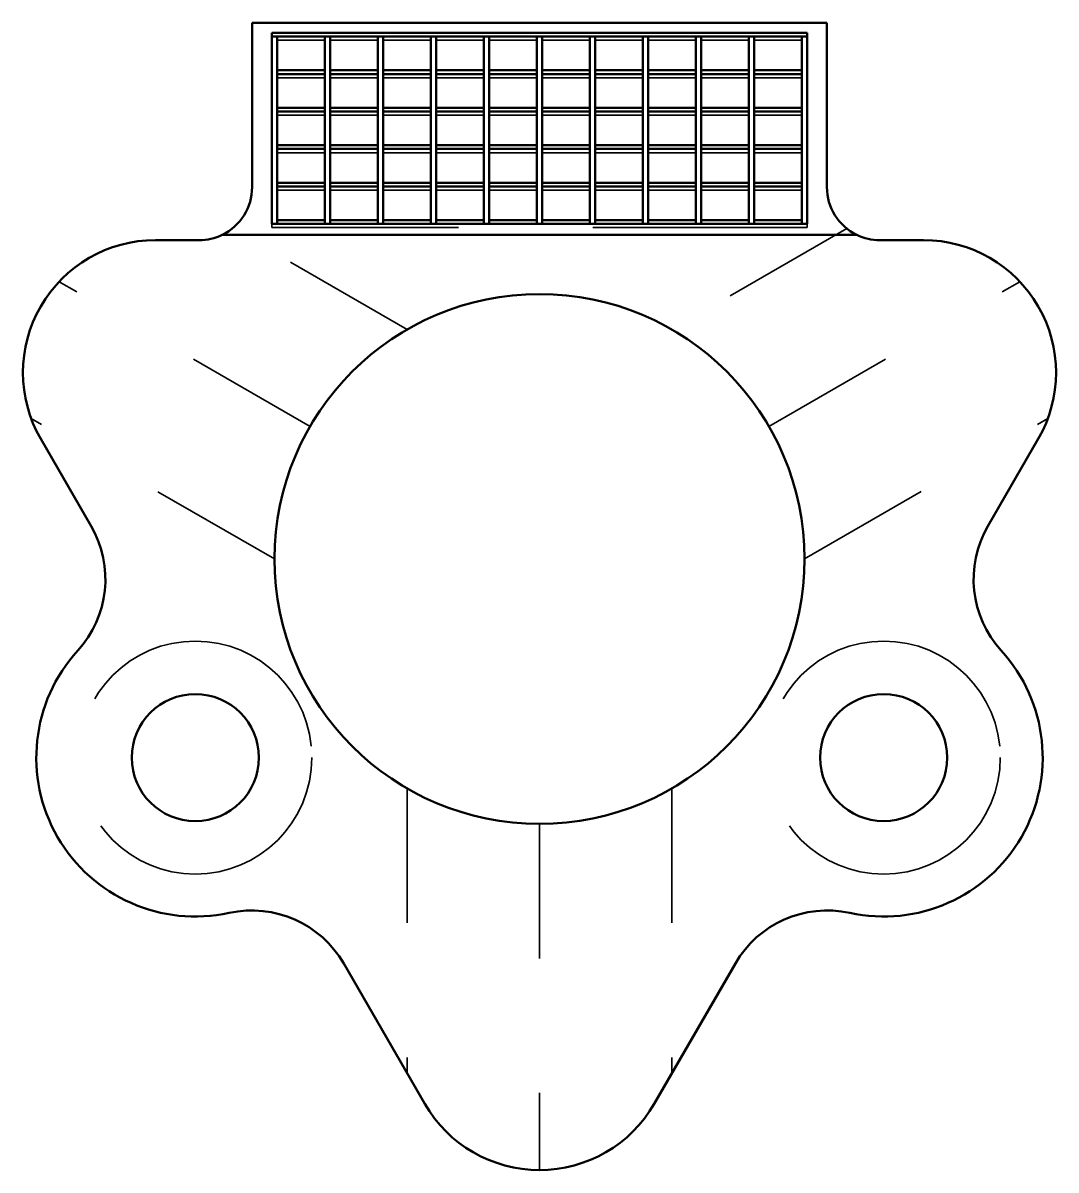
# Model space of a CAD drawing. Header units: inches. Extents: x 1.51 to 9.39, y 3.23 to 7.66.
# Drawn here: x 5.089 to 5.856, y 6.807 to 7.659 of the extents above; entities that cross this region are included whole.
import ezdxf

# ---------------------------------------------------------------- set-up
doc = ezdxf.new("R2010")
doc.units = ezdxf.units.IN
doc.header["$MEASUREMENT"] = 0
doc.linetypes.add('DASHED', pattern=[0.2067, 0.1654, -0.0413])
doc.layers.add('Hidden (ANSI)', color=7, linetype='DASHED', lineweight=35)
doc.layers.add('Visible (ANSI)', color=7, linetype='Continuous', lineweight=50)

msp = doc.modelspace()

# ---------------------------------------------------------------- linework, layer by layer
at = {"layer": 'Hidden (ANSI)', "ltscale": 0.067389}
for p, q in [((5.31295, 7.64613), (5.27752, 7.64613)), ((5.35232, 7.64613), (5.31689, 7.64613)), ((5.39169, 7.64613), (5.35626, 7.64613)), ((5.43106, 7.64613), (5.39563, 7.64613)), ((5.47043, 7.64613), (5.435, 7.64613)), ((5.5098, 7.64613), (5.47437, 7.64613)), ((5.54917, 7.64613), (5.51374, 7.64613)), ((5.58854, 7.64613), (5.55311, 7.64613)), ((5.62791, 7.64613), (5.59248, 7.64613)), ((5.66728, 7.64613), (5.63185, 7.64613)), ((5.31295, 7.61829), (5.27752, 7.61829)), ((5.35232, 7.61829), (5.31689, 7.61829)), ((5.39169, 7.61829), (5.35626, 7.61829)), ((5.43106, 7.61829), (5.39563, 7.61829)), ((5.47043, 7.61829), (5.435, 7.61829)), ((5.5098, 7.61829), (5.47437, 7.61829)), ((5.54917, 7.61829), (5.51374, 7.61829)), ((5.58854, 7.61829), (5.55311, 7.61829)), ((5.62791, 7.61829), (5.59248, 7.61829)), ((5.66728, 7.61829), (5.63185, 7.61829)), ((5.31295, 7.59046), (5.27752, 7.59046)), ((5.35232, 7.59046), (5.31689, 7.59046)), ((5.39169, 7.59046), (5.35626, 7.59046)), ((5.43106, 7.59046), (5.39563, 7.59046)), ((5.47043, 7.59046), (5.435, 7.59046)), ((5.5098, 7.59046), (5.47437, 7.59046)), ((5.54917, 7.59046), (5.51374, 7.59046)), ((5.58854, 7.59046), (5.55311, 7.59046)), ((5.62791, 7.59046), (5.59248, 7.59046)), ((5.66728, 7.59046), (5.63185, 7.59046)), ((5.31295, 7.56262), (5.27752, 7.56262)), ((5.35232, 7.56262), (5.31689, 7.56262)), ((5.39169, 7.56262), (5.35626, 7.56262)), ((5.43106, 7.56262), (5.39563, 7.56262)), ((5.47043, 7.56262), (5.435, 7.56262)), ((5.5098, 7.56262), (5.47437, 7.56262)), ((5.54917, 7.56262), (5.51374, 7.56262)), ((5.58854, 7.56262), (5.55311, 7.56262)), ((5.62791, 7.56262), (5.59248, 7.56262)), ((5.66728, 7.56262), (5.63185, 7.56262)), ((5.31295, 7.53478), (5.27752, 7.53478)), ((5.35232, 7.53478), (5.31689, 7.53478)), ((5.39169, 7.53478), (5.35626, 7.53478)), ((5.43106, 7.53478), (5.39563, 7.53478)), ((5.47043, 7.53478), (5.435, 7.53478)), ((5.5098, 7.53478), (5.47437, 7.53478)), ((5.54917, 7.53478), (5.51374, 7.53478)), ((5.58854, 7.53478), (5.55311, 7.53478)), ((5.62791, 7.53478), (5.59248, 7.53478)), ((5.66728, 7.53478), (5.63185, 7.53478))]:
    msp.add_line(p, q, dxfattribs=at)
at = {"layer": 'Hidden (ANSI)', "ltscale": 0.285646}
for p, q in [((5.37397, 7.4312), (5.24405, 7.50621)), ((5.70075, 7.50621), (5.57082, 7.4312))]:
    msp.add_line(p, q, dxfattribs=at)
at = {"layer": 'Hidden (ANSI)', "ltscale": 0.007399}
for p, q in [((5.27358, 7.50694), (5.27358, 7.50972)), ((5.67122, 7.50694), (5.67122, 7.50972))]:
    msp.add_line(p, q, dxfattribs=at)
at = {"layer": 'Hidden (ANSI)', "ltscale": 0.961872}
msp.add_line((5.67122, 7.50694), (5.27358, 7.50694), dxfattribs=at)
at = {"layer": 'Hidden (ANSI)', "ltscale": 0.40992}
for p, q in [((5.30192, 7.35914), (5.11549, 7.46678)), ((5.64288, 7.35914), (5.8293, 7.46678))]:
    msp.add_line(p, q, dxfattribs=at)
at = {"layer": 'Hidden (ANSI)', "ltscale": 0.397577}
for p, q in [((5.27555, 7.26072), (5.09473, 7.36511)), ((5.66925, 7.26072), (5.85006, 7.36511))]:
    msp.add_line(p, q, dxfattribs=at)
at = {"layer": 'Hidden (ANSI)', "ltscale": 0.402971}
for p, q in [((5.37397, 7.09024), (5.37397, 6.87862)), ((5.57082, 7.09024), (5.57082, 6.87862))]:
    msp.add_line(p, q, dxfattribs=at)
at = {"layer": 'Hidden (ANSI)', "ltscale": 0.489976}
msp.add_line((5.4724, 7.06387), (5.4724, 6.80657), dxfattribs=at)
at = {"layer": 'Hidden (ANSI)', "ltscale": 1.316432}
for centre in [(5.21668, 7.11308), (5.72811, 7.11308)]:
    msp.add_circle(centre, 0.08661, dxfattribs=at)
at = {"layer": 'Visible (ANSI)'}
for p, q in [((5.2589, 7.53701), (5.2589, 7.65905)), ((5.2589, 7.65905), (5.6859, 7.65905)), ((5.6859, 7.65905), (5.6859, 7.53701)), ((5.27358, 7.50972), (5.27358, 7.6517)), ((5.27358, 7.6517), (5.67122, 7.6517)), ((5.27358, 7.64892), (5.27752, 7.64892)), ((5.27752, 7.64892), (5.27752, 7.62386)), ((5.31295, 7.64892), (5.27752, 7.64892)), ((5.31295, 7.64892), (5.31689, 7.64892)), ((5.31295, 7.62386), (5.31295, 7.64892)), ((5.31689, 7.64892), (5.31689, 7.62386)), ((5.35232, 7.64892), (5.31689, 7.64892)), ((5.35232, 7.64892), (5.35626, 7.64892)), ((5.35232, 7.62386), (5.35232, 7.64892)), ((5.35626, 7.64892), (5.35626, 7.62386)), ((5.39169, 7.64892), (5.35626, 7.64892)), ((5.39169, 7.64892), (5.39563, 7.64892)), ((5.39169, 7.62386), (5.39169, 7.64892)), ((5.39563, 7.64892), (5.39563, 7.62386)), ((5.43106, 7.64892), (5.39563, 7.64892)), ((5.43106, 7.64892), (5.435, 7.64892)), ((5.43106, 7.62386), (5.43106, 7.64892)), ((5.435, 7.64892), (5.435, 7.62386)), ((5.47043, 7.64892), (5.435, 7.64892)), ((5.47043, 7.64892), (5.47437, 7.64892)), ((5.47043, 7.62386), (5.47043, 7.64892)), ((5.47437, 7.64892), (5.47437, 7.62386)), ((5.5098, 7.64892), (5.47437, 7.64892)), ((5.5098, 7.64892), (5.51374, 7.64892)), ((5.5098, 7.62386), (5.5098, 7.64892)), ((5.51374, 7.64892), (5.51374, 7.62386)), ((5.54917, 7.64892), (5.51374, 7.64892)), ((5.54917, 7.64892), (5.55311, 7.64892)), ((5.54917, 7.62386), (5.54917, 7.64892)), ((5.55311, 7.64892), (5.55311, 7.62386)), ((5.58854, 7.64892), (5.55311, 7.64892)), ((5.58854, 7.64892), (5.59248, 7.64892)), ((5.58854, 7.62386), (5.58854, 7.64892)), ((5.59248, 7.64892), (5.59248, 7.62386)), ((5.62791, 7.64892), (5.59248, 7.64892)), ((5.62791, 7.64892), (5.63185, 7.64892)), ((5.62791, 7.62386), (5.62791, 7.64892)), ((5.63185, 7.64892), (5.63185, 7.62386)), ((5.66728, 7.64892), (5.63185, 7.64892)), ((5.66728, 7.64892), (5.67122, 7.64892)), ((5.66728, 7.62386), (5.66728, 7.64892)), ((5.67122, 7.6517), (5.67122, 7.50972)), ((5.27752, 7.62386), (5.31295, 7.62386)), ((5.27752, 7.62108), (5.27752, 7.62386)), ((5.31295, 7.62108), (5.31295, 7.62386)), ((5.31689, 7.62386), (5.35232, 7.62386)), ((5.31689, 7.62108), (5.31689, 7.62386)), ((5.35232, 7.62108), (5.35232, 7.62386)), ((5.35626, 7.62386), (5.39169, 7.62386)), ((5.35626, 7.62108), (5.35626, 7.62386)), ((5.39169, 7.62108), (5.39169, 7.62386)), ((5.39563, 7.62386), (5.43106, 7.62386)), ((5.39563, 7.62108), (5.39563, 7.62386)), ((5.43106, 7.62108), (5.43106, 7.62386)), ((5.435, 7.62386), (5.47043, 7.62386)), ((5.435, 7.62108), (5.435, 7.62386)), ((5.47043, 7.62108), (5.47043, 7.62386)), ((5.47437, 7.62386), (5.5098, 7.62386)), ((5.47437, 7.62108), (5.47437, 7.62386)), ((5.5098, 7.62108), (5.5098, 7.62386)), ((5.51374, 7.62386), (5.54917, 7.62386)), ((5.51374, 7.62108), (5.51374, 7.62386)), ((5.54917, 7.62108), (5.54917, 7.62386)), ((5.55311, 7.62386), (5.58854, 7.62386)), ((5.55311, 7.62108), (5.55311, 7.62386)), ((5.58854, 7.62108), (5.58854, 7.62386)), ((5.59248, 7.62386), (5.62791, 7.62386)), ((5.59248, 7.62108), (5.59248, 7.62386)), ((5.62791, 7.62108), (5.62791, 7.62386)), ((5.63185, 7.62386), (5.66728, 7.62386)), ((5.63185, 7.62108), (5.63185, 7.62386)), ((5.66728, 7.62108), (5.66728, 7.62386)), ((5.27752, 7.62108), (5.27752, 7.59602)), ((5.31295, 7.62108), (5.27752, 7.62108)), ((5.31295, 7.59602), (5.31295, 7.62108)), ((5.31689, 7.62108), (5.31689, 7.59602)), ((5.35232, 7.62108), (5.31689, 7.62108)), ((5.35232, 7.59602), (5.35232, 7.62108)), ((5.35626, 7.62108), (5.35626, 7.59602)), ((5.39169, 7.62108), (5.35626, 7.62108)), ((5.39169, 7.59602), (5.39169, 7.62108)), ((5.39563, 7.62108), (5.39563, 7.59602)), ((5.43106, 7.62108), (5.39563, 7.62108)), ((5.43106, 7.59602), (5.43106, 7.62108)), ((5.435, 7.62108), (5.435, 7.59602)), ((5.47043, 7.62108), (5.435, 7.62108)), ((5.47043, 7.59602), (5.47043, 7.62108)), ((5.47437, 7.62108), (5.47437, 7.59602)), ((5.5098, 7.62108), (5.47437, 7.62108)), ((5.5098, 7.59602), (5.5098, 7.62108)), ((5.51374, 7.62108), (5.51374, 7.59602)), ((5.54917, 7.62108), (5.51374, 7.62108)), ((5.54917, 7.59602), (5.54917, 7.62108)), ((5.55311, 7.62108), (5.55311, 7.59602)), ((5.58854, 7.62108), (5.55311, 7.62108)), ((5.58854, 7.59602), (5.58854, 7.62108)), ((5.59248, 7.62108), (5.59248, 7.59602)), ((5.62791, 7.62108), (5.59248, 7.62108)), ((5.62791, 7.59602), (5.62791, 7.62108)), ((5.63185, 7.62108), (5.63185, 7.59602)), ((5.66728, 7.62108), (5.63185, 7.62108)), ((5.66728, 7.59602), (5.66728, 7.62108)), ((5.27752, 7.59602), (5.31295, 7.59602)), ((5.27752, 7.59324), (5.27752, 7.59602)), ((5.31295, 7.59324), (5.31295, 7.59602)), ((5.31689, 7.59602), (5.35232, 7.59602)), ((5.31689, 7.59324), (5.31689, 7.59602)), ((5.35232, 7.59324), (5.35232, 7.59602)), ((5.35626, 7.59602), (5.39169, 7.59602)), ((5.35626, 7.59324), (5.35626, 7.59602)), ((5.39169, 7.59324), (5.39169, 7.59602)), ((5.39563, 7.59602), (5.43106, 7.59602)), ((5.39563, 7.59324), (5.39563, 7.59602)), ((5.43106, 7.59324), (5.43106, 7.59602)), ((5.435, 7.59602), (5.47043, 7.59602)), ((5.435, 7.59324), (5.435, 7.59602)), ((5.47043, 7.59324), (5.47043, 7.59602)), ((5.47437, 7.59602), (5.5098, 7.59602)), ((5.47437, 7.59324), (5.47437, 7.59602)), ((5.5098, 7.59324), (5.5098, 7.59602)), ((5.51374, 7.59602), (5.54917, 7.59602)), ((5.51374, 7.59324), (5.51374, 7.59602)), ((5.54917, 7.59324), (5.54917, 7.59602)), ((5.55311, 7.59602), (5.58854, 7.59602)), ((5.55311, 7.59324), (5.55311, 7.59602)), ((5.58854, 7.59324), (5.58854, 7.59602)), ((5.59248, 7.59602), (5.62791, 7.59602)), ((5.59248, 7.59324), (5.59248, 7.59602)), ((5.62791, 7.59324), (5.62791, 7.59602)), ((5.63185, 7.59602), (5.66728, 7.59602)), ((5.63185, 7.59324), (5.63185, 7.59602)), ((5.66728, 7.59324), (5.66728, 7.59602)), ((5.27752, 7.59324), (5.27752, 7.56818)), ((5.31295, 7.59324), (5.27752, 7.59324)), ((5.31295, 7.56818), (5.31295, 7.59324)), ((5.31689, 7.59324), (5.31689, 7.56818)), ((5.35232, 7.59324), (5.31689, 7.59324)), ((5.35232, 7.56818), (5.35232, 7.59324)), ((5.35626, 7.59324), (5.35626, 7.56818)), ((5.39169, 7.59324), (5.35626, 7.59324)), ((5.39169, 7.56818), (5.39169, 7.59324)), ((5.39563, 7.59324), (5.39563, 7.56818)), ((5.43106, 7.59324), (5.39563, 7.59324)), ((5.43106, 7.56818), (5.43106, 7.59324)), ((5.435, 7.59324), (5.435, 7.56818)), ((5.47043, 7.59324), (5.435, 7.59324)), ((5.47043, 7.56818), (5.47043, 7.59324)), ((5.47437, 7.59324), (5.47437, 7.56818)), ((5.5098, 7.59324), (5.47437, 7.59324)), ((5.5098, 7.56818), (5.5098, 7.59324)), ((5.51374, 7.59324), (5.51374, 7.56818)), ((5.54917, 7.59324), (5.51374, 7.59324)), ((5.54917, 7.56818), (5.54917, 7.59324)), ((5.55311, 7.59324), (5.55311, 7.56818)), ((5.58854, 7.59324), (5.55311, 7.59324)), ((5.58854, 7.56818), (5.58854, 7.59324)), ((5.59248, 7.59324), (5.59248, 7.56818)), ((5.62791, 7.59324), (5.59248, 7.59324)), ((5.62791, 7.56818), (5.62791, 7.59324)), ((5.63185, 7.59324), (5.63185, 7.56818)), ((5.66728, 7.59324), (5.63185, 7.59324)), ((5.66728, 7.56818), (5.66728, 7.59324)), ((5.27752, 7.56818), (5.31295, 7.56818)), ((5.27752, 7.5654), (5.27752, 7.56818)), ((5.27752, 7.5654), (5.27752, 7.54035)), ((5.31295, 7.5654), (5.27752, 7.5654)), ((5.31295, 7.5654), (5.31295, 7.56818)), ((5.31295, 7.54035), (5.31295, 7.5654)), ((5.31689, 7.56818), (5.35232, 7.56818)), ((5.31689, 7.5654), (5.31689, 7.56818)), ((5.31689, 7.5654), (5.31689, 7.54035)), ((5.35232, 7.5654), (5.31689, 7.5654)), ((5.35232, 7.5654), (5.35232, 7.56818)), ((5.35232, 7.54035), (5.35232, 7.5654)), ((5.35626, 7.56818), (5.39169, 7.56818)), ((5.35626, 7.5654), (5.35626, 7.56818)), ((5.35626, 7.5654), (5.35626, 7.54035)), ((5.39169, 7.5654), (5.35626, 7.5654)), ((5.39169, 7.5654), (5.39169, 7.56818)), ((5.39169, 7.54035), (5.39169, 7.5654)), ((5.39563, 7.56818), (5.43106, 7.56818)), ((5.39563, 7.5654), (5.39563, 7.56818)), ((5.39563, 7.5654), (5.39563, 7.54035)), ((5.43106, 7.5654), (5.39563, 7.5654)), ((5.43106, 7.5654), (5.43106, 7.56818)), ((5.43106, 7.54035), (5.43106, 7.5654)), ((5.435, 7.56818), (5.47043, 7.56818)), ((5.435, 7.5654), (5.435, 7.56818)), ((5.435, 7.5654), (5.435, 7.54035)), ((5.47043, 7.5654), (5.435, 7.5654)), ((5.47043, 7.5654), (5.47043, 7.56818)), ((5.47043, 7.54035), (5.47043, 7.5654)), ((5.47437, 7.56818), (5.5098, 7.56818)), ((5.47437, 7.5654), (5.47437, 7.56818)), ((5.47437, 7.5654), (5.47437, 7.54035)), ((5.5098, 7.5654), (5.47437, 7.5654)), ((5.5098, 7.5654), (5.5098, 7.56818)), ((5.5098, 7.54035), (5.5098, 7.5654)), ((5.51374, 7.56818), (5.54917, 7.56818)), ((5.51374, 7.5654), (5.51374, 7.56818)), ((5.51374, 7.5654), (5.51374, 7.54035)), ((5.54917, 7.5654), (5.51374, 7.5654)), ((5.54917, 7.5654), (5.54917, 7.56818)), ((5.54917, 7.54035), (5.54917, 7.5654)), ((5.55311, 7.56818), (5.58854, 7.56818)), ((5.55311, 7.5654), (5.55311, 7.56818)), ((5.55311, 7.5654), (5.55311, 7.54035)), ((5.58854, 7.5654), (5.55311, 7.5654)), ((5.58854, 7.5654), (5.58854, 7.56818)), ((5.58854, 7.54035), (5.58854, 7.5654)), ((5.59248, 7.56818), (5.62791, 7.56818)), ((5.59248, 7.5654), (5.59248, 7.56818)), ((5.59248, 7.5654), (5.59248, 7.54035)), ((5.62791, 7.5654), (5.59248, 7.5654)), ((5.62791, 7.5654), (5.62791, 7.56818)), ((5.62791, 7.54035), (5.62791, 7.5654)), ((5.63185, 7.56818), (5.66728, 7.56818)), ((5.63185, 7.5654), (5.63185, 7.56818)), ((5.63185, 7.5654), (5.63185, 7.54035)), ((5.66728, 7.5654), (5.63185, 7.5654)), ((5.66728, 7.5654), (5.66728, 7.56818)), ((5.66728, 7.54035), (5.66728, 7.5654)), ((5.27752, 7.54035), (5.31295, 7.54035)), ((5.27752, 7.53756), (5.27752, 7.54035)), ((5.27752, 7.53756), (5.27752, 7.51251)), ((5.31295, 7.53756), (5.27752, 7.53756)), ((5.31295, 7.53756), (5.31295, 7.54035)), ((5.31295, 7.51251), (5.31295, 7.53756)), ((5.31689, 7.54035), (5.35232, 7.54035)), ((5.31689, 7.53756), (5.31689, 7.54035)), ((5.31689, 7.53756), (5.31689, 7.51251)), ((5.35232, 7.53756), (5.31689, 7.53756)), ((5.35232, 7.53756), (5.35232, 7.54035)), ((5.35232, 7.51251), (5.35232, 7.53756)), ((5.35626, 7.54035), (5.39169, 7.54035)), ((5.35626, 7.53756), (5.35626, 7.54035)), ((5.35626, 7.53756), (5.35626, 7.51251)), ((5.39169, 7.53756), (5.35626, 7.53756)), ((5.39169, 7.53756), (5.39169, 7.54035)), ((5.39169, 7.51251), (5.39169, 7.53756)), ((5.39563, 7.54035), (5.43106, 7.54035)), ((5.39563, 7.53756), (5.39563, 7.54035)), ((5.39563, 7.53756), (5.39563, 7.51251)), ((5.43106, 7.53756), (5.39563, 7.53756)), ((5.43106, 7.53756), (5.43106, 7.54035)), ((5.43106, 7.51251), (5.43106, 7.53756)), ((5.435, 7.54035), (5.47043, 7.54035)), ((5.435, 7.53756), (5.435, 7.54035)), ((5.435, 7.53756), (5.435, 7.51251)), ((5.47043, 7.53756), (5.435, 7.53756)), ((5.47043, 7.53756), (5.47043, 7.54035)), ((5.47043, 7.51251), (5.47043, 7.53756)), ((5.47437, 7.54035), (5.5098, 7.54035)), ((5.47437, 7.53756), (5.47437, 7.54035)), ((5.47437, 7.53756), (5.47437, 7.51251)), ((5.5098, 7.53756), (5.47437, 7.53756)), ((5.5098, 7.53756), (5.5098, 7.54035)), ((5.5098, 7.51251), (5.5098, 7.53756)), ((5.51374, 7.54035), (5.54917, 7.54035)), ((5.51374, 7.53756), (5.51374, 7.54035)), ((5.51374, 7.53756), (5.51374, 7.51251)), ((5.54917, 7.53756), (5.51374, 7.53756)), ((5.54917, 7.53756), (5.54917, 7.54035)), ((5.54917, 7.51251), (5.54917, 7.53756)), ((5.55311, 7.54035), (5.58854, 7.54035)), ((5.55311, 7.53756), (5.55311, 7.54035)), ((5.55311, 7.53756), (5.55311, 7.51251)), ((5.58854, 7.53756), (5.55311, 7.53756)), ((5.58854, 7.53756), (5.58854, 7.54035)), ((5.58854, 7.51251), (5.58854, 7.53756)), ((5.59248, 7.54035), (5.62791, 7.54035)), ((5.59248, 7.53756), (5.59248, 7.54035)), ((5.59248, 7.53756), (5.59248, 7.51251)), ((5.62791, 7.53756), (5.59248, 7.53756)), ((5.62791, 7.53756), (5.62791, 7.54035)), ((5.62791, 7.51251), (5.62791, 7.53756)), ((5.63185, 7.54035), (5.66728, 7.54035)), ((5.63185, 7.53756), (5.63185, 7.54035)), ((5.66728, 7.53756), (5.63185, 7.53756)), ((5.63185, 7.53756), (5.63185, 7.51251)), ((5.66728, 7.53756), (5.66728, 7.54035)), ((5.66728, 7.51251), (5.66728, 7.53756)), ((5.27752, 7.51251), (5.31295, 7.51251)), ((5.27752, 7.50972), (5.27752, 7.51251)), ((5.31295, 7.50972), (5.31295, 7.51251)), ((5.31689, 7.51251), (5.35232, 7.51251)), ((5.31689, 7.50972), (5.31689, 7.51251)), ((5.35232, 7.50972), (5.35232, 7.51251)), ((5.35626, 7.51251), (5.39169, 7.51251)), ((5.35626, 7.50972), (5.35626, 7.51251)), ((5.39169, 7.50972), (5.39169, 7.51251)), ((5.39563, 7.51251), (5.43106, 7.51251)), ((5.39563, 7.50972), (5.39563, 7.51251)), ((5.43106, 7.50972), (5.43106, 7.51251)), ((5.435, 7.51251), (5.47043, 7.51251)), ((5.435, 7.50972), (5.435, 7.51251)), ((5.47043, 7.50972), (5.47043, 7.51251)), ((5.47437, 7.51251), (5.5098, 7.51251)), ((5.47437, 7.50972), (5.47437, 7.51251)), ((5.5098, 7.50972), (5.5098, 7.51251)), ((5.51374, 7.51251), (5.54917, 7.51251)), ((5.51374, 7.50972), (5.51374, 7.51251)), ((5.54917, 7.50972), (5.54917, 7.51251)), ((5.55311, 7.51251), (5.58854, 7.51251)), ((5.55311, 7.50972), (5.55311, 7.51251)), ((5.58854, 7.50972), (5.58854, 7.51251)), ((5.59248, 7.51251), (5.62791, 7.51251)), ((5.59248, 7.50972), (5.59248, 7.51251)), ((5.62791, 7.50972), (5.62791, 7.51251)), ((5.63185, 7.51251), (5.66728, 7.51251)), ((5.63185, 7.50972), (5.63185, 7.51251)), ((5.66728, 7.50972), (5.66728, 7.51251)), ((5.67122, 7.50972), (5.27358, 7.50972)), ((5.18706, 7.49764), (5.21953, 7.49764)), ((5.23669, 7.50157), (5.70811, 7.50157)), ((5.72527, 7.49764), (5.75773, 7.49764)), ((5.10182, 7.35), (5.13935, 7.28501)), ((5.80545, 7.28501), (5.84297, 7.35)), ((5.32691, 6.96014), (5.38716, 6.85578)), ((5.55764, 6.85578), (5.61789, 6.96014))]:
    msp.add_line(p, q, dxfattribs=at)
for centre, radius in [((5.4724, 7.26072), 0.19685), ((5.21668, 7.11308), 0.04724), ((5.72811, 7.11308), 0.04724)]:
    msp.add_circle(centre, radius, dxfattribs=at)
for centre, radius, start, end in [((5.21953, 7.53701), 0.03937, 295.84193, 0), ((5.72527, 7.53701), 0.03937, 180, 244.15807), ((5.18706, 7.39921), 0.09843, 90, 210), ((5.21953, 7.53701), 0.03937, 270, 295.84193), ((5.72527, 7.53701), 0.03937, 244.15807, 270), ((5.75773, 7.39921), 0.09843, 330, 90), ((5.07115, 7.24564), 0.07874, 317.67026, 30), ((5.87364, 7.24564), 0.07874, 150, 222.32974), ((5.21668, 7.11308), 0.11811, 137.67026, 282.32974), ((5.72811, 7.11308), 0.11811, 257.67026, 42.32974), ((5.25872, 6.92077), 0.07874, 30, 102.32974), ((5.68608, 6.92077), 0.07874, 77.67026, 150), ((5.4724, 6.905), 0.09843, 210, 330)]:
    msp.add_arc(centre, radius, start, end, dxfattribs=at)

doc.saveas('drawing.dxf')
